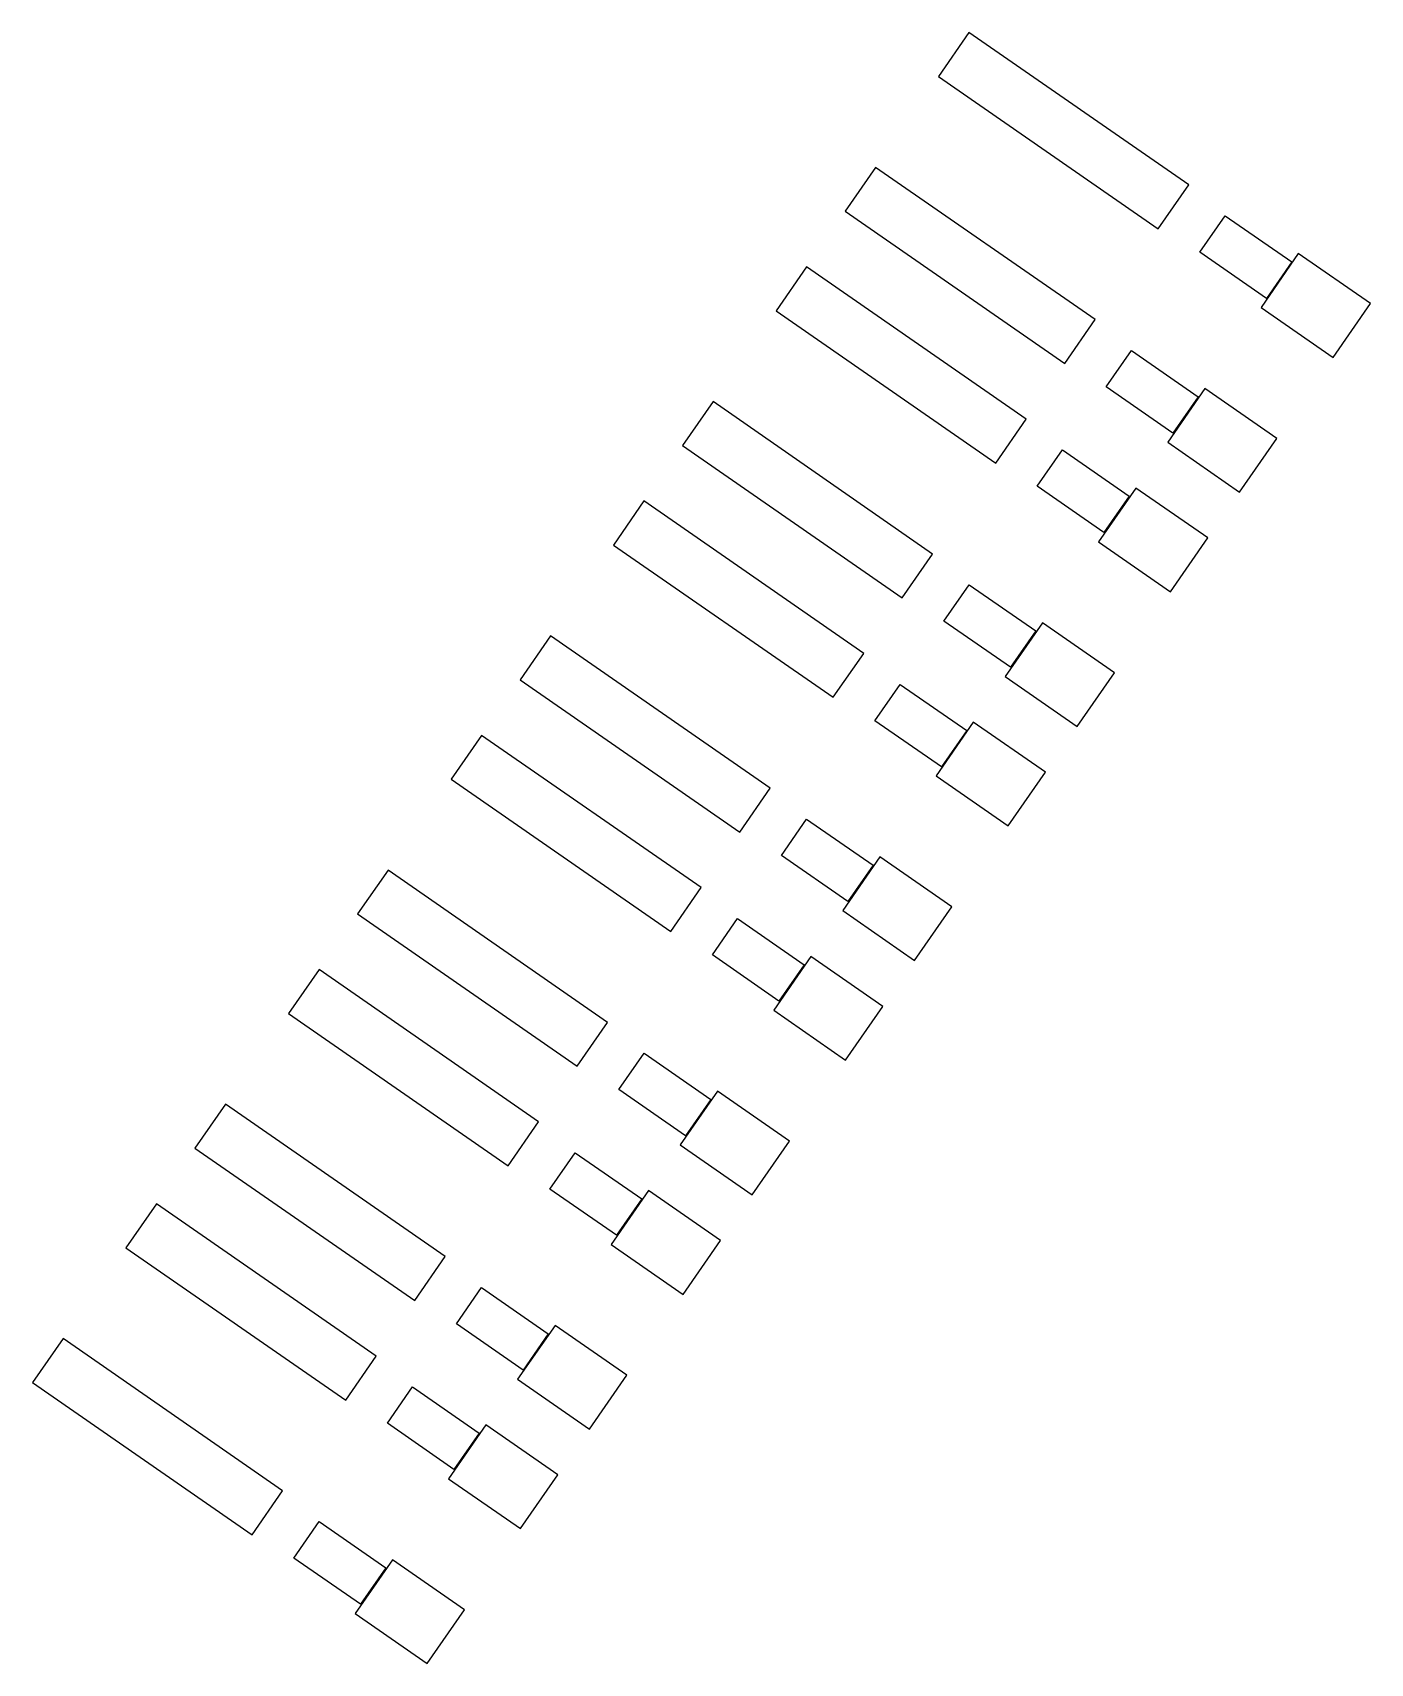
# Model space of a CAD drawing. Header units: metres. Extents: x 554340.3 to 554401.3, y 6745317.2 to 6745391.6.
import ezdxf

# ---------------------------------------------------------------- set-up
doc = ezdxf.new("R2010")
doc.units = ezdxf.units.M

msp = doc.modelspace()

# ---------------------------------------------------------------- linework, layer by layer
at = {"layer": 'HAU'}
for points in [[(554383.02, 6745391.61, 109.41), (554381.63, 6745389.61, 109.41), (554391.66, 6745382.65, 109.41), (554393.05, 6745384.66, 109.41)], [(554378.76, 6745385.46, 109.43), (554377.37, 6745383.46, 109.43), (554387.39, 6745376.5, 109.43), (554388.78, 6745378.51, 109.43)], [(554394.71, 6745383.25, 109.11), (554397.75, 6745381.14, 109.11), (554396.6, 6745379.48, 109.11), (554393.56, 6745381.59, 109.11)], [(554396.35, 6745379.06, 109.17), (554399.64, 6745376.78, 109.17), (554401.34, 6745379.24, 109.17), (554398.05, 6745381.52, 109.17)], [(554375.61, 6745380.92, 109.45), (554374.22, 6745378.91, 109.45), (554384.24, 6745371.96, 109.45), (554385.63, 6745373.96, 109.45)], [(554390.44, 6745377.1, 109.13), (554393.48, 6745374.99, 109.13), (554392.33, 6745373.33, 109.13), (554389.29, 6745375.44, 109.13)], [(554371.34, 6745374.77, 109.43), (554369.95, 6745372.76, 109.43), (554379.98, 6745365.81, 109.43), (554381.36, 6745367.81, 109.43)], [(554392.09, 6745372.91, 109.17), (554395.37, 6745370.63, 109.17), (554397.07, 6745373.09, 109.17), (554393.79, 6745375.37, 109.17)], [(554387.29, 6745372.56, 109.12), (554390.33, 6745370.45, 109.12), (554389.18, 6745368.79, 109.12), (554386.14, 6745370.9, 109.12)], [(554368.19, 6745370.23, 109.41), (554366.8, 6745368.22, 109.41), (554376.83, 6745361.27, 109.41), (554378.22, 6745363.27, 109.41)], [(554388.94, 6745368.37, 109.14), (554392.22, 6745366.09, 109.14), (554393.92, 6745368.55, 109.14), (554390.64, 6745370.82, 109.14)], [(554383.03, 6745366.41, 109.08), (554386.07, 6745364.3, 109.08), (554384.92, 6745362.64, 109.08), (554381.88, 6745364.75, 109.08)], [(554384.67, 6745362.22, 109.1), (554387.96, 6745359.94, 109.1), (554389.66, 6745362.39, 109.1), (554386.37, 6745364.67, 109.1)], [(554363.92, 6745364.07, 109.39), (554362.54, 6745362.07, 109.39), (554372.56, 6745355.12, 109.39), (554373.95, 6745357.12, 109.39)], [(554379.88, 6745361.86, 109.05), (554382.92, 6745359.76, 109.05), (554381.77, 6745358.1, 109.05), (554378.73, 6745360.2, 109.05)], [(554381.52, 6745357.68, 109.07), (554384.81, 6745355.4, 109.07), (554386.51, 6745357.85, 109.07), (554383.22, 6745360.13, 109.07)], [(554360.77, 6745359.53, 109.36), (554359.39, 6745357.53, 109.36), (554369.41, 6745350.58, 109.36), (554370.8, 6745352.58, 109.36)], [(554375.61, 6745355.71, 109.01), (554378.65, 6745353.61, 109.01), (554377.5, 6745351.95, 109.01), (554374.46, 6745354.05, 109.01)], [(554377.26, 6745351.53, 109.03), (554380.54, 6745349.25, 109.03), (554382.24, 6745351.7, 109.03), (554378.96, 6745353.98, 109.03)], [(554356.51, 6745353.38, 109.32), (554355.12, 6745351.38, 109.32), (554365.14, 6745344.43, 109.32), (554366.53, 6745346.43, 109.32)], [(554372.46, 6745351.17, 108.97), (554375.5, 6745349.06, 108.97), (554374.35, 6745347.4, 108.97), (554371.31, 6745349.51, 108.97)], [(554374.11, 6745346.99, 109.02), (554377.39, 6745344.71, 109.02), (554379.09, 6745347.16, 109.02), (554375.81, 6745349.44, 109.02)], [(554353.36, 6745348.84, 109.3), (554351.97, 6745346.84, 109.3), (554361.99, 6745339.88, 109.3), (554363.38, 6745341.89, 109.3)], [(554368.2, 6745345.02, 108.98), (554371.24, 6745342.91, 108.98), (554370.09, 6745341.25, 108.98), (554367.05, 6745343.36, 108.98)], [(554349.09, 6745342.69, 109.3), (554347.7, 6745340.69, 109.3), (554357.73, 6745333.73, 109.3), (554359.12, 6745335.74, 109.3)], [(554369.84, 6745340.84, 109.04), (554373.13, 6745338.56, 109.04), (554374.83, 6745341.01, 109.04), (554371.54, 6745343.29, 109.04)], [(554365.05, 6745340.48, 109), (554368.09, 6745338.37, 109), (554366.94, 6745336.71, 109), (554363.9, 6745338.82, 109)], [(554366.69, 6745336.29, 109.05), (554369.98, 6745334.01, 109.05), (554371.68, 6745336.47, 109.05), (554368.39, 6745338.75, 109.05)], [(554345.94, 6745338.15, 109.29), (554344.55, 6745336.14, 109.29), (554354.58, 6745329.19, 109.29), (554355.97, 6745331.2, 109.29)], [(554360.78, 6745334.33, 109.01), (554363.82, 6745332.22, 109.01), (554362.67, 6745330.56, 109.01), (554359.63, 6745332.67, 109.01)], [(554362.42, 6745330.14, 109.07), (554365.71, 6745327.86, 109.07), (554367.41, 6745330.32, 109.07), (554364.13, 6745332.6, 109.07)], [(554341.68, 6745332, 109.26), (554340.29, 6745329.99, 109.26), (554350.31, 6745323.04, 109.26), (554351.7, 6745325.04, 109.26)], [(554357.63, 6745329.79, 109.03), (554360.67, 6745327.68, 109.03), (554359.52, 6745326.02, 109.03), (554356.48, 6745328.13, 109.03)], [(554359.27, 6745325.6, 109.09), (554362.56, 6745323.32, 109.09), (554364.26, 6745325.78, 109.09), (554360.98, 6745328.06, 109.09)], [(554353.37, 6745323.64, 109.03), (554356.41, 6745321.53, 109.03), (554355.26, 6745319.87, 109.03), (554352.21, 6745321.98, 109.03)], [(554355.01, 6745319.45, 109.05), (554358.3, 6745317.17, 109.05), (554360, 6745319.62, 109.05), (554356.71, 6745321.9, 109.05)]]:
    msp.add_polyline3d(points, close=True, dxfattribs=at)

doc.saveas('drawing.dxf')
